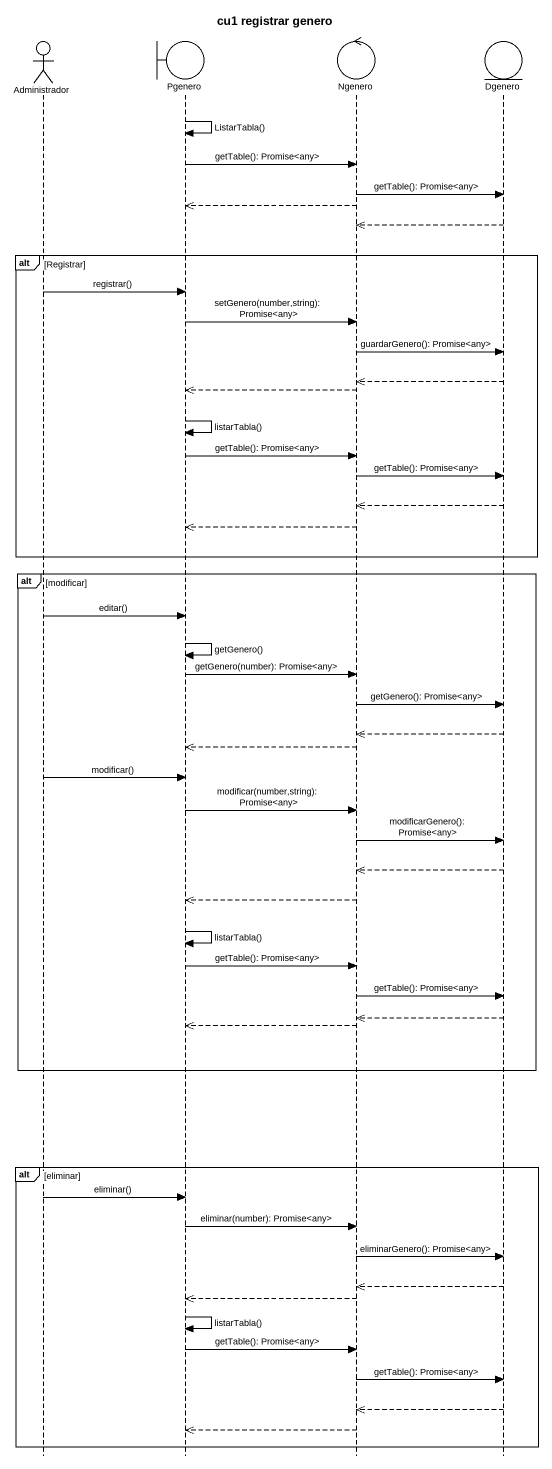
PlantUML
@startuml
title cu1 registrar genero
hide footbox
actor Administrador
boundary Pgenero
control Ngenero
entity Dgenero

Pgenero -> Pgenero : ListarTabla()
Pgenero -> Ngenero : getTable(): Promise<any>
Ngenero -> Dgenero : getTable(): Promise<any>
Ngenero -->> Pgenero
Dgenero -->> Ngenero
alt Registrar
  Administrador -> Pgenero : registrar()
  Pgenero -> Ngenero : setGenero(number,string): Promise<any>
  Ngenero -> Dgenero : guardarGenero(): Promise<any>
  Dgenero -->> Ngenero
  Ngenero -->> Pgenero
  Pgenero -> Pgenero : listarTabla()
  Pgenero -> Ngenero : getTable(): Promise<any>
  Ngenero -> Dgenero : getTable(): Promise<any>
  Dgenero -->> Ngenero
  Ngenero -->> Pgenero
end
alt modificar
  Administrador -> Pgenero : editar()
  Pgenero -> Pgenero : getGenero()
  Pgenero -> Ngenero : getGenero(number): Promise<any>
  Ngenero -> Dgenero : getGenero(): Promise<any>
  Dgenero -->> Ngenero
  Ngenero -->> Pgenero
  Administrador -> Pgenero : modificar()
  Pgenero -> Ngenero : modificar(number,string): Promise<any>
  Ngenero -> Dgenero : modificarGenero(): Promise<any>
  Dgenero -->> Ngenero
  Ngenero -->> Pgenero
  Pgenero -> Pgenero : listarTabla()
  Pgenero -> Ngenero : getTable(): Promise<any>
  Ngenero -> Dgenero : getTable(): Promise<any>
  Dgenero -->> Ngenero
  Ngenero -->> Pgenero
end
alt eliminar
  Administrador -> Pgenero : eliminar()
  Pgenero -> Ngenero : eliminar(number): Promise<any>
  Ngenero -> Dgenero : eliminarGenero(): Promise<any>
  Dgenero -->> Ngenero
  Ngenero -->> Pgenero
  Pgenero -> Pgenero : listarTabla()
  Pgenero -> Ngenero : getTable(): Promise<any>
  Ngenero -> Dgenero : getTable(): Promise<any>
  Dgenero -->> Ngenero
  Ngenero -->> Pgenero
end
@enduml
